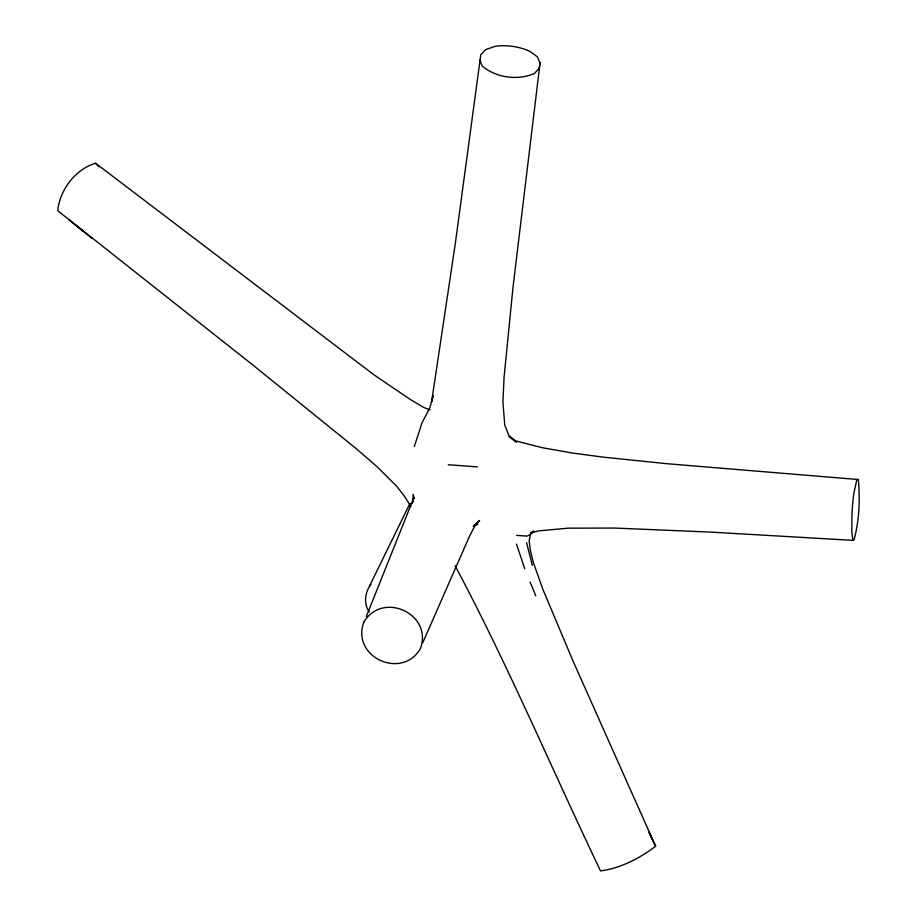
<?xml version="1.0" encoding="UTF-8"?>
<svg xmlns="http://www.w3.org/2000/svg" width="917" height="917" viewBox="0 0 917 917"><rect width="100%" height="100%" fill="white"/><g stroke="black" fill="none" stroke-linecap="round" stroke-linejoin="round"><path stroke-width="1.38" d="M410.231 506.631L410.243 503.926M414.289 446.533L422.026 422.84L429.947 407.457L433.145 395.514L431.632 401.692L455.256 243.933L480.783 54.711L485.712 49.587L495.558 46.217A34.548 17.618 7.3 0 1 530.083 51.467L537.316 56.785L540.067 62.86L513.084 286.494L504.052 377.517L502.917 402.173L504.763 425.052L508.809 435.437L516.649 442.166L511.182 438.326M540.067 62.86L539.173 68.271L534.359 73.543C517.624 80.627 496.269 77.899 482.319 66.093L479.832 60.075M533.969 531.31L530.496 534.324L529.155 540.984L530.462 550.888L533.488 562.923L543.024 589.7L572.689 660.263L655.621 846.242C639.928 858.266 620.224 868.388 600.52 870.909C551.942 769.248 508.007 665.146 455.084 565.686M412.478 503.192L413.808 497.748L366.296 616.545M413.808 497.748L412.948 501.14L413.315 494.446L413.831 498.642M409.888 503.616L369.459 586.112M422.748 642.76L469.435 536.365L475.419 524.856L479.591 520.443L473.218 526.45L477.952 524.043L474.249 525.372M370.927 584.37C364.932 592.233 363.338 603.604 369.264 611.926M533.751 531.161L530.507 533.006L538.944 530.851L568.265 528.158L614.883 528.066L710.056 532.066L852.902 540.354L854.105 539.609C859.344 520.18 860.066 499.513 858.369 479.534L667.129 463.727L603.982 457.228L572.506 453.067L542.107 447.679L515.595 440.882L509.027 436.561M530.496 534.324L527.195 536.124L516.638 535.39M430.096 409.888L423.7 407.446L410.014 399.262L373.884 374.766L95.574 163.237C75.503 169.095 59.571 190.163 57.76 210.761L253.849 365.814L356.381 448.791L377.644 467.246L396.327 485.85L404.431 496.223L410.931 506.413M858.369 479.534L856.902 479.511L853.865 493.163A26.341 2.751 -86.1 0 0 851.939 515.228L851.778 531.356L852.902 540.354M448.287 464.747L477.379 466.902M92.078 238.374L69.245 219.908L83.573 231.565M95.574 163.237L98.807 166.848M655.621 846.242L649.007 832.246L654.91 845.084M530.106 582.043L535.757 595.752M524.696 568.746L516.535 544.136M532.318 565.353L526.576 542.726M363.82 622.162C350.959 656.778 401.394 680.299 420.273 648.927C433.5 614.161 382.63 590.491 363.82 622.162"/></g></svg>
